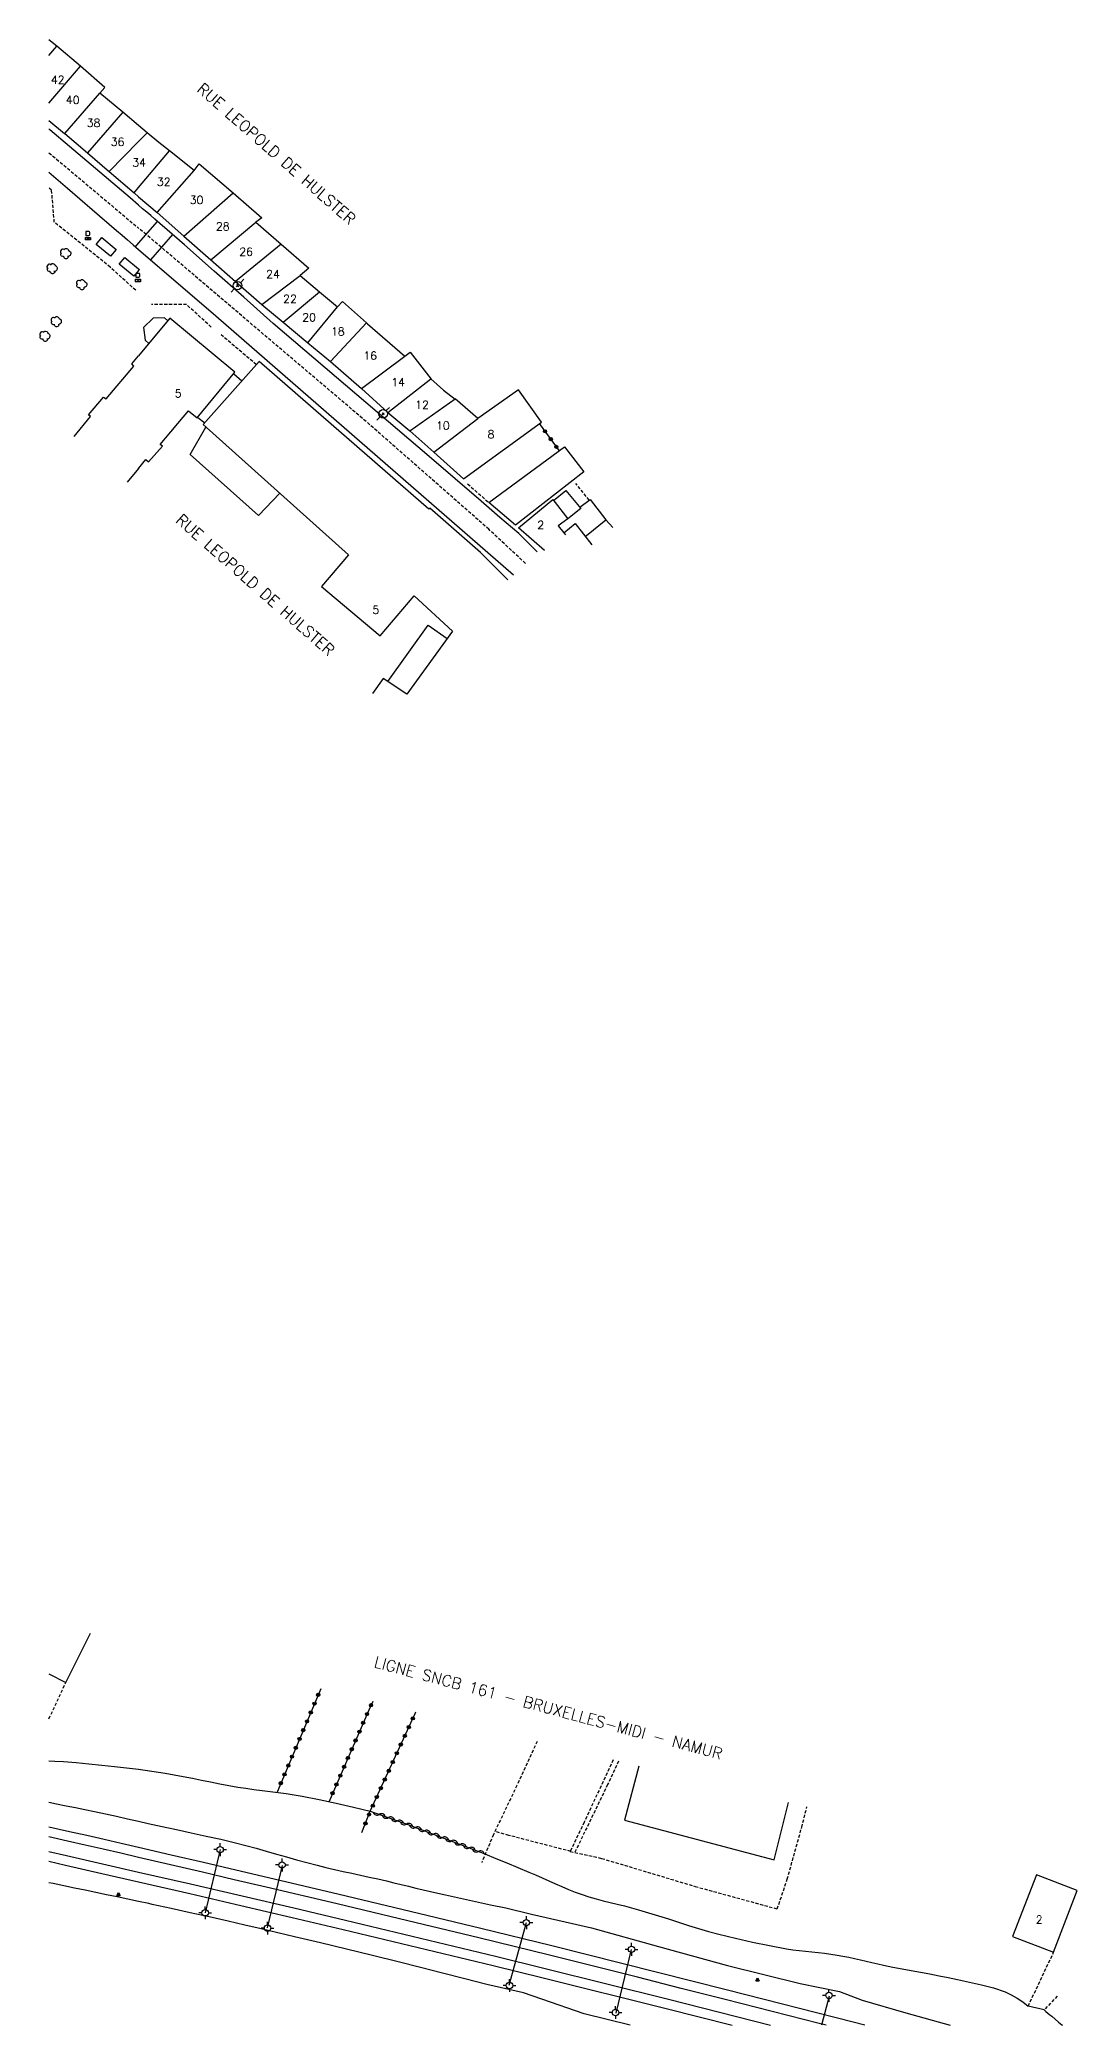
# Model space of a CAD drawing. Header units: millimetres. Extents: x 183999 to 184718, y 129000 to 129978.
# Drawn here: x 183998.6 to 184160.6, y 129000 to 129310.1 of the extents above; entities that cross this region are included whole.
import ezdxf
from ezdxf.enums import TextEntityAlignment as Align

# ---------------------------------------------------------------- set-up
doc = ezdxf.new("R2010")
doc.units = ezdxf.units.MM
doc.linetypes.add('DASHED', pattern=[0.75, 0.5, -0.25])
doc.layers.get('0').update_dxf_attribs({"linetype": 'CONTINUOUS'})
for name, color, linetype in [('W0001', 6, 'DASHED'), ('W0014', 7, 'CONTINUOUS'), ('W0020', 2, 'CONTINUOUS'), ('W0101', 7, 'CONTINUOUS'), ('W0104', 1, 'CONTINUOUS'), ('W0112', 1, 'DASHED'), ('W0120', 7, 'CONTINUOUS'), ('W0211', 2, 'CONTINUOUS'), ('W0214', 2, 'CONTINUOUS'), ('W0300', 7, 'CONTINUOUS'), ('W0310', 3, 'CONTINUOUS'), ('W0323', 7, 'CONTINUOUS'), ('W0438', 7, 'CONTINUOUS'), ('W0473', 7, 'CONTINUOUS'), ('W0610', 7, 'CONTINUOUS'), ('W0611', 7, 'CONTINUOUS'), ('W0700', 7, 'CONTINUOUS'), ('W0850', 7, 'CONTINUOUS'), ('W0989', 7, 'CONTINUOUS'), ('W0991', 7, 'CONTINUOUS'), ('W1102', 7, 'CONTINUOUS')]:
    doc.layers.add(name, color=color, linetype=linetype)
doc.styles.get("Standard").update_dxf_attribs({"font": 'romans.shx', "width": 0.85})

# ---------------------------------------------------------------- blocks, each defined once
blk = doc.blocks.new('T610')
for p, q in [((-0.500001, 0), (-1.000002, 0)), ((0, 0.500001), (0, 1.000002)), ((0.500001, 0), (1.000002, 0)), ((0, -0.500001), (0, -1.000002))]:
    blk.add_line(p, q)
blk.add_ellipse((0, 0), major_axis=(-0.353554, 0.353554), ratio=1, start_param=3.926990817, end_param=10.2101761242)
blk = doc.blocks.new('T850')
for p, q in [((-0.25, -0.15), (0, 0.32)), ((0, 0.32), (0.25, -0.15)), ((-0.25, -0.15), (0.25, -0.15))]:
    blk.add_line(p, q)
for major_axis in [(-0.106, 0.106), (-0.0354, 0.0354), (-0.0236, 0.0236)]:
    blk.add_ellipse((0, 0), major_axis=major_axis, ratio=1, start_param=3.926991, end_param=10.210176)
blk = doc.blocks.new('T438')
for p, q in [((-0.4, 0.2), (0.4, 0.2)), ((-0.4, -0.2), (-0.4, 0.2)), ((0.15, 1.1), (-0.3, 1.1)), ((-0.3, 1.1), (-0.3, 0.5)), ((-0.3, 0.5), (0.15, 0.5)), ((0.3, 0.65), (0.3, 0.95)), ((0.4, 0.2), (0.4, -0.2))]:
    blk.add_line(p, q)
at = {"flags": 128}
for points in [[(-0.4, -0.2), (0.4, 0.2)], [(0.4, -0.2), (-0.4, -0.2)]]:
    blk.add_lwpolyline(points, dxfattribs=at)
for centre, major_axis, start_param, end_param in [((0.15, 0.95), (0.106, -0.106), 0.785398, 2.356194), ((0.15, 0.65), (0.106, 0.106), 3.926991, 5.497787)]:
    blk.add_ellipse(centre, major_axis=major_axis, ratio=1, start_param=start_param, end_param=end_param)
blk = doc.blocks.new('T300')
for p, q in [((-0.8, 0.51), (-0.86, 0.34)), ((-0.86, 0.34), (-0.86, 0.17)), ((-0.86, 0.17), (-0.74, 0.06)), ((-0.69, 0.63), (-0.8, 0.51)), ((-0.8, -0.06), (-0.74, 0.06)), ((-0.74, 0.06), (-0.69, 0.11)), ((-0.57, 0.69), (-0.69, 0.63)), ((-0.46, 0.69), (-0.57, 0.69)), ((-0.29, 0.63), (-0.46, 0.69)), ((-0.29, 0.63), (-0.17, 0.74)), ((-0.23, 0.57), (-0.29, 0.63)), ((-0.17, 0.74), (-0.06, 0.8)), ((-0.06, 0.8), (0.06, 0.8)), ((0.06, 0.8), (0.23, 0.74)), ((0.23, 0.74), (0.34, 0.63)), ((0.34, 0.63), (0.4, 0.51)), ((0.46, 0.46), (0.34, 0.46)), ((0.4, 0.51), (0.4, 0.46)), ((0.57, 0.4), (0.46, 0.46)), ((0.57, 0.4), (0.69, 0.29)), ((0.69, 0.29), (0.74, 0.17)), ((0.74, 0.06), (0.69, -0.17)), ((0.74, 0.17), (0.74, 0.06)), ((-0.8, -0.17), (-0.8, -0.06)), ((-0.8, -0.23), (-0.8, -0.17)), ((-0.74, -0.34), (-0.8, -0.23)), ((-0.69, -0.4), (-0.74, -0.34)), ((-0.51, -0.46), (-0.69, -0.4)), ((-0.4, -0.46), (-0.51, -0.46)), ((-0.4, -0.46), (-0.34, -0.46)), ((-0.34, -0.46), (-0.34, -0.4)), ((-0.34, -0.51), (-0.34, -0.46)), ((-0.29, -0.63), (-0.34, -0.51)), ((-0.17, -0.74), (-0.29, -0.63)), ((-0.06, -0.8), (-0.17, -0.74)), ((0.06, -0.8), (-0.06, -0.8)), ((0.17, -0.74), (0.06, -0.8)), ((0.23, -0.69), (0.17, -0.74)), ((0.29, -0.46), (0.23, -0.46)), ((0.29, -0.63), (0.23, -0.69)), ((0.46, -0.4), (0.29, -0.46)), ((0.34, -0.51), (0.29, -0.63)), ((0.34, -0.51), (0.34, -0.46)), ((0.57, -0.34), (0.46, -0.4)), ((0.63, -0.29), (0.57, -0.34)), ((0.69, -0.17), (0.63, -0.29))]:
    blk.add_line(p, q)
blk = doc.blocks.new('T473')
for p, q in [((-0.166667, 0.166667), (0.166667, -0.166667)), ((-0.166667, -0.166667), (0.166667, 0.166667)), ((0.500001, 0.500001), (1.000002, 1.000002)), ((-1.000002, -1.000002), (-0.500001, -0.500001))]:
    blk.add_line(p, q)
blk.add_ellipse((0, 0), major_axis=(0.471405, 0.471405), ratio=1, start_param=5.4977871438, end_param=11.780972451)
blk = doc.blocks.new('t323o')
at = {"color": 0, "linetype": 'Continuous'}
for radius in [0.25, 0.15]:
    blk.add_circle((0, 0), radius, dxfattribs=at)
blk = doc.blocks.new('t310o')
at = {"color": 0, "linetype": 'Continuous'}
for centre, start, end in [((-0.5, 0.38), 216.8699, 323.1304), ((0.5, -0.37), 36.8699, 143.1303)]:
    blk.add_arc(centre, 0.625, start, end, dxfattribs=at)

msp = doc.modelspace()

# ---------------------------------------------------------------- linework, layer by layer
at = {"layer": 'W0001'}
for points in [[(184000, 129292.46), (184014, 129280.69)], [(184074.4, 129228.32), (184074.4, 129228.32), (184068.69, 129233.65), (184049.52, 129250.5), (184015.2, 129279.68), (184014, 129280.69)]]:
    msp.add_lwpolyline(points, dxfattribs=at)
at = {"layer": 'W0014'}
for points in [[(184014, 129284.28), (184012.66, 129285.43), (184011.31, 129286.57), (184009.96, 129287.71), (184008.61, 129288.85), (184007.27, 129289.99), (184005.92, 129291.14), (184004.57, 129292.28), (184003.22, 129293.42), (184000.14, 129296.05), (184000, 129296.17)], [(184000, 129289.43), (184002.9, 129286.93), (184006.74, 129283.62), (184010.57, 129280.32), (184011.43, 129279.58), (184012.28, 129278.84), (184013.14, 129278.1), (184014, 129277.36)], [(184035, 129265.81), (184030.41, 129269.91), (184025.8, 129273.99), (184021.17, 129278.06), (184016.53, 129282.1), (184015.9, 129282.65), (184015.26, 129283.19), (184014.63, 129283.73), (184014, 129284.28)], [(184014, 129277.36), (184026.05, 129266.98)], [(184026.05, 129266.98), (184072.56, 129226.52)], [(184076.25, 129230.12), (184076.25, 129230.12), (184073.38, 129232.98), (184070.43, 129235.52), (184067.48, 129238.06), (184059.37, 129245.02), (184051.26, 129251.96), (184043.14, 129258.89), (184035, 129265.81)]]:
    msp.add_lwpolyline(points, dxfattribs=at)
at = {"layer": 'W0020'}
for points in [[(184014, 129278.32), (184016.96, 129281.72)], [(184013.52, 129277.78), (184014, 129278.32)], [(184019.27, 129279.68), (184015.86, 129275.76)]]:
    msp.add_lwpolyline(points, dxfattribs=at)
at = {"layer": 'W0101'}
for points in [[(184001.22, 129309.1), (184000, 129310.12)], [(184004.94, 129305.97), (184001.22, 129309.1)], [(184007.93, 129301.79), (184008.71, 129302.67), (184004.94, 129305.97)], [(184011.51, 129298.83), (184007.93, 129301.79)], [(184000, 129297.5), (184002.44, 129295.45), (184002.48, 129295.49)], [(184014, 129296.72), (184011.51, 129298.83)], [(184015.33, 129295.59), (184014, 129296.72)], [(184002.48, 129295.49), (184006.01, 129292.47)], [(184018.8, 129292.75), (184017.16, 129294.05), (184015.33, 129295.59)], [(184006.01, 129292.47), (184009.47, 129289.51), (184009.42, 129289.55)], [(184022.66, 129289.7), (184018.8, 129292.75)], [(184022.66, 129289.7), (184023.48, 129290.75), (184028.74, 129286.19)], [(184009.42, 129289.55), (184013.29, 129286.21)], [(184013.29, 129286.21), (184014, 129285.6)], [(184014, 129285.6), (184016.88, 129283.12)], [(184028.74, 129286.19), (184033.23, 129282.29), (184032.3, 129281.63)], [(184016.88, 129283.12), (184021.05, 129279.43)], [(184032.3, 129281.63), (184036.25, 129278.2)], [(184021.05, 129279.43), (184025.26, 129275.72)], [(184036.25, 129278.2), (184040.58, 129274.45), (184039.24, 129273.28)], [(184025.26, 129275.72), (184025.25, 129275.77), (184029.12, 129272.38)], [(184029.12, 129272.38), (184033.22, 129268.79)], [(184039.24, 129273.28), (184042.26, 129270.75)], [(184033.22, 129268.79), (184036.58, 129265.99)], [(184042.26, 129270.75), (184045.08, 129268.38)], [(184045.08, 129268.38), (184045.86, 129269.26), (184049.56, 129265.91)], [(184014, 129243.15), (184015.15, 129244.55), (184015.55, 129244.19), (184017.75, 129246.64), (184017.35, 129246.9), (184021.79, 129252.15), (184023.12, 129251.05), (184029.05, 129258.19), (184018.89, 129266.63), (184014, 129260.74)], [(184036.58, 129265.99), (184040.43, 129262.78)], [(184049.56, 129265.91), (184049.74, 129265.74), (184055.58, 129260.71)], [(184040.43, 129262.78), (184043.96, 129259.86)], [(184003.91, 129248.17), (184006.5, 129251.26), (184006.16, 129251.53), (184008.53, 129254.27), (184008.92, 129254.01), (184013.26, 129259.12), (184012.96, 129259.49), (184014, 129260.74)], [(184032.82, 129259.85), (184024.08, 129250), (184046.78, 129229.68), (184042.58, 129224.7), (184051.71, 129217.01), (184057.03, 129223.24), (184063.04, 129217.76), (184055.91, 129207.91), (184052.21, 129210.33), (184050.52, 129207.99)], [(184071.66, 129225.76), (184067.39, 129230.03), (184059.49, 129236.94), (184059.34, 129236.79), (184032.82, 129259.85)], [(184043.96, 129259.86), (184048.8, 129255.65)], [(184055.58, 129260.71), (184056.38, 129261.32), (184059.68, 129257.12), (184059.63, 129257.16)], [(184059.63, 129257.16), (184061.61, 129255.38), (184063.42, 129253.97), (184063.42, 129254.01)], [(184048.8, 129255.65), (184052.9, 129251.92)], [(184066.95, 129250.94), (184063.42, 129254.01)], [(184064.74, 129241.55), (184076.92, 129250.4), (184073.34, 129255.44), (184066.95, 129250.94)], [(184052.9, 129251.92), (184056.34, 129249.04)], [(184056.34, 129249.04), (184060.11, 129245.68)], [(184060.11, 129245.68), (184064.74, 129241.55)], [(184014, 129243.15), (184012.23, 129241)], [(184073.34, 129233.89), (184078.68, 129238.31), (184081.05, 129235.27), (184079.52, 129234.19), (184080.38, 129233.12)], [(184080.38, 129233.12), (184082.15, 129234.56), (184084.77, 129231.25)], [(184083.74, 129232.56), (184083.92, 129232.69), (184086.98, 129235.15), (184088.06, 129233.93)], [(184077.39, 129230.35), (184073.34, 129233.89)], [(184092.13, 129040.48), (184089.9, 129032.02), (184113.26, 129025.84), (184115.5, 129034.81)]]:
    msp.add_lwpolyline(points, dxfattribs=at)
msp.add_lwpolyline([(184156.88, 129011.41), (184160.58, 129021.03), (184154.19, 129023.49), (184150.49, 129013.87)], close=True, dxfattribs=at)
at = {"layer": 'W0104'}
for points in [[(184008.23, 129279.21), (184010.47, 129277.38), (184009.59, 129276.29), (184007.35, 129278.12)], [(184083.52, 129242.64), (184072.87, 129234.29), (184068.7, 129237.82), (184080.48, 129246.52)]]:
    msp.add_lwpolyline(points, close=True, dxfattribs=at)
for points in [[(184014, 129274.1), (184013.25, 129273.19), (184010.96, 129275.06), (184011.83, 129276.12), (184014, 129274.34)], [(184014, 129274.34), (184014.12, 129274.24), (184014, 129274.1)], [(184018.54, 129266.21), (184018.06, 129266.7), (184016.27, 129266.65), (184014.75, 129265.16), (184015.01, 129263.22), (184015.6, 129262.67)], [(184028.85, 129257.94), (184030.14, 129256.83)], [(184023.27, 129251.13), (184024.34, 129250.3)], [(184036.03, 129239.3), (184032.74, 129235.79), (184022.04, 129245.34), (184024.52, 129249.61)], [(184078.79, 129238.17), (184080.69, 129239.74), (184083.08, 129236.88), (184081.05, 129235.27)], [(184082.89, 129237.1), (184084.5, 129238.31), (184086.98, 129235.15)], [(184052.91, 129209.87), (184059.2, 129218.67), (184062.19, 129216.59)], [(184000, 129054.91), (184002.64, 129053.54), (184006.51, 129061.27)]]:
    msp.add_lwpolyline(points, dxfattribs=at)
at = {"layer": 'W0112'}
for points in [[(184009.59, 129274.57), (184000.83, 129281.61), (184000.41, 129286.61), (184000, 129286.94)], [(184013.54, 129270.99), (184009.59, 129274.57)], [(184025.34, 129265.23), (184021.49, 129268.74), (184015.99, 129268.79)], [(184032.39, 129259.36), (184026.89, 129264.02)], [(184065.38, 129240.75), (184068.7, 129237.82)], [(184084.37, 129238.21), (184082.27, 129240.82)], [(184000, 129047.89), (184002.64, 129053.54)], [(184076.24, 129044.34), (184073.07, 129037.47), (184069.4, 129029.78), (184067.58, 129025.43)], [(184088.1, 129041.46), (184083.58, 129031.7), (184081.39, 129027.14), (184081.49, 129027.15), (184071.82, 129029.66)], [(184088.92, 129041.26), (184087.24, 129037.6), (184082.11, 129026.99)], [(184113.73, 129018.18), (184115.29, 129022.81), (184117.55, 129030.94), (184118.35, 129034.11)], [(184071.82, 129029.66), (184069.65, 129030.29)], [(184081.39, 129027.14), (184086.3, 129026.07), (184100.9, 129021.69), (184113.73, 129018.18)], [(184152.92, 129002.99), (184156.88, 129011.41)], [(184157.45, 129004.56), (184155.39, 129002.41)]]:
    msp.add_lwpolyline(points, dxfattribs=at)
at = {"layer": 'W0120'}
msp.add_lwpolyline([(184155.39, 129002.41), (184152.92, 129002.99)], dxfattribs=at)
at = {"layer": 'W0211'}
for points in [[(184000, 129034.84), (184001.19, 129034.6), (184002.66, 129034.3), (184004.14, 129034.01), (184005.62, 129033.7), (184007.1, 129033.39), (184008.82, 129033.02), (184010.55, 129032.64), (184012.28, 129032.26), (184014, 129031.87)], [(184014, 129031.87), (184015.48, 129031.54), (184016.95, 129031.21), (184018.43, 129030.88), (184019.91, 129030.56), (184022.22, 129030.05), (184024.53, 129029.56), (184026.84, 129029.05), (184029.14, 129028.5), (184030.74, 129028.09), (184032.34, 129027.66), (184033.92, 129027.21), (184035.51, 129026.75), (184037.09, 129026.29), (184038.68, 129025.84), (184040.27, 129025.41), (184041.87, 129024.99), (184043.22, 129024.66), (184044.57, 129024.35), (184045.93, 129024.04), (184047.29, 129023.74), (184048.64, 129023.45), (184050, 129023.15), (184051.36, 129022.85), (184052.71, 129022.54), (184053.86, 129022.27), (184055.01, 129022), (184056.16, 129021.72), (184057.3, 129021.44), (184058.45, 129021.17), (184059.6, 129020.89), (184060.75, 129020.62), (184061.9, 129020.36), (184064.25, 129019.83), (184066.6, 129019.31), (184068.96, 129018.81), (184071.32, 129018.32)], [(184014, 129019.34), (184012.33, 129019.69), (184010.66, 129020.04), (184008.99, 129020.39), (184007.33, 129020.73), (184005.66, 129021.08), (184003.99, 129021.42), (184002.32, 129021.77), (184000.65, 129022.12), (184000, 129022.27)], [(184068.37, 129006.39), (184064.92, 129007.28), (184061.47, 129008.16), (184058.01, 129009.03), (184054.55, 129009.9), (184050.5, 129010.9), (184046.45, 129011.88), (184042.4, 129012.86), (184038.34, 129013.82), (184035.75, 129014.44), (184033.16, 129015.05), (184030.58, 129015.65), (184027.98, 129016.24), (184025.02, 129016.92), (184022.05, 129017.58), (184019.07, 129018.24), (184016.1, 129018.89), (184015.57, 129019), (184015.05, 129019.11), (184014.52, 129019.22), (184014, 129019.34)], [(184071.32, 129018.32), (184075.37, 129017.35), (184084.73, 129015.22), (184095.21, 129012.3), (184105.94, 129009.35), (184117.31, 129006.51), (184123.45, 129005.29), (184126.98, 129003.91), (184133.8, 129001.92), (184140.75, 129000)], [(184090.78, 129000), (184083.56, 129001.78), (184076.98, 129004.08), (184074.11, 129005.09), (184068.37, 129006.39)]]:
    msp.add_lwpolyline(points, dxfattribs=at)
at = {"layer": 'W0214'}
for points in [[(184000, 129041.29), (184000.93, 129041.26), (184002.26, 129041.19), (184004.25, 129041.05), (184006.24, 129040.86), (184008.23, 129040.65), (184010.22, 129040.43), (184011.16, 129040.32), (184012.11, 129040.21), (184013.05, 129040.1), (184014, 129039.98)], [(184014, 129039.98), (184015.03, 129039.84), (184016.06, 129039.7), (184017.09, 129039.55), (184018.12, 129039.39), (184019.55, 129039.14), (184020.97, 129038.88), (184022.39, 129038.6), (184023.81, 129038.3), (184025.24, 129038.01), (184026.66, 129037.73), (184028.08, 129037.46), (184029.51, 129037.21), (184030.76, 129037.01), (184032.01, 129036.83), (184033.27, 129036.67), (184034.52, 129036.52), (184035.78, 129036.36), (184037.03, 129036.19), (184038.29, 129036), (184039.53, 129035.79), (184042.21, 129035.28), (184044.87, 129034.71), (184047.53, 129034.09), (184050.17, 129033.42)], [(184068.04, 129026.76), (184069.77, 129026.06), (184071.51, 129025.36), (184073.24, 129024.65), (184074.96, 129023.94), (184076, 129023.5), (184077.03, 129023.04), (184078.05, 129022.58), (184079.08, 129022.11), (184080.11, 129021.66), (184081.14, 129021.22), (184082.19, 129020.8), (184083.25, 129020.42), (184084.33, 129020.06), (184085.43, 129019.74), (184086.53, 129019.45), (184087.63, 129019.17), (184088.74, 129018.91), (184089.85, 129018.64), (184090.95, 129018.35), (184092.05, 129018.05), (184093.62, 129017.59), (184095.19, 129017.11), (184096.75, 129016.61), (184098.31, 129016.11), (184099.87, 129015.61), (184101.44, 129015.13), (184103.01, 129014.67), (184104.6, 129014.24), (184107.23, 129013.59), (184109.87, 129012.99), (184112.52, 129012.44), (184115.19, 129011.96), (184116.17, 129011.8), (184117.16, 129011.67), (184118.15, 129011.56), (184119.13, 129011.46), (184120.12, 129011.36), (184121.11, 129011.25), (184122.1, 129011.12), (184123.08, 129010.97), (184123.99, 129010.8), (184124.9, 129010.62), (184125.81, 129010.42), (184126.71, 129010.21), (184127.62, 129010), (184128.52, 129009.79), (184129.42, 129009.58), (184130.33, 129009.39), (184131.77, 129009.1), (184133.22, 129008.83), (184134.66, 129008.56), (184136.11, 129008.3), (184137.55, 129008.03), (184138.99, 129007.75), (184140.43, 129007.46), (184141.87, 129007.14), (184143.74, 129006.74), (184145.63, 129006.34), (184147.51, 129005.85), (184149.33, 129005.2), (184150.28, 129004.74), (184151.21, 129004.22), (184152.09, 129003.64), (184152.92, 129002.99)], [(184155.39, 129002.41), (184155.69, 129002.15), (184155.99, 129001.9), (184156.29, 129001.65), (184156.59, 129001.4), (184157.12, 129000.96), (184157.65, 129000.51), (184158.19, 129000.07), (184158.3, 129000)]]:
    msp.add_lwpolyline(points, dxfattribs=at)
at = {"layer": 'W0310'}
msp.add_lwpolyline([(184050.17, 129033.42), (184056.02, 129031.36), (184063.17, 129028.67), (184068.04, 129026.76)], dxfattribs=at)
at = {"layer": 'W0323'}
for points in [[(184079.71, 129245.89), (184076.59, 129250.16)], [(184042.44, 129052.54), (184035.61, 129036.43)], [(184050.55, 129050.57), (184049.94, 129049.24), (184043.7, 129034.86)], [(184048.87, 129030.13), (184050.17, 129033.42), (184057.18, 129048.72), (184057.28, 129048.94)]]:
    msp.add_lwpolyline(points, dxfattribs=at)
at = {"layer": 'W0611'}
for points in [[(184026.72, 129027.43), (184024.39, 129017.57)], [(184034.13, 129015.24), (184036.47, 129024.98)], [(184071.86, 129006.27), (184074.55, 129016.03)], [(184090.93, 129011.86), (184088.54, 129001.89)], [(184121.82, 129004.56), (184120.64, 129000)]]:
    msp.add_lwpolyline(points, dxfattribs=at)
at = {"layer": 'W0700'}
for points in [[(184014, 129027.76), (184011.3, 129028.38), (184008.6, 129029), (184005.9, 129029.62), (184003.2, 129030.23), (184000, 129030.96)], [(184014, 129026.22), (184011.22, 129026.86), (184008.44, 129027.5), (184005.65, 129028.14), (184002.87, 129028.77), (184000, 129029.42)], [(184000, 129027.15), (184002.72, 129026.52), (184008.36, 129025.24), (184014, 129023.94)], [(184078.52, 129012.41), (184067.46, 129015.1), (184056.4, 129017.77), (184045.33, 129020.41), (184034.26, 129023.03), (184029.2, 129024.22), (184024.13, 129025.41), (184019.07, 129026.59), (184014, 129027.76)], [(184000, 129025.61), (184002.56, 129025.02), (184008.28, 129023.72), (184014, 129022.4)], [(184078.17, 129010.96), (184067.11, 129013.64), (184056.05, 129016.31), (184044.99, 129018.95), (184033.91, 129021.57), (184028.94, 129022.74), (184023.96, 129023.91), (184018.98, 129025.07), (184014, 129026.22)], [(184014, 129023.94), (184022.08, 129022.08), (184030.16, 129020.21), (184038.23, 129018.33), (184046.3, 129016.43), (184054.11, 129014.57), (184061.91, 129012.69), (184069.71, 129010.79), (184077.51, 129008.87)], [(184014, 129022.4), (184021.99, 129020.56), (184029.98, 129018.71), (184037.97, 129016.85), (184045.95, 129014.97), (184053.76, 129013.11), (184061.56, 129011.23), (184069.36, 129009.33), (184077.15, 129007.41)], [(184121.35, 129000), (184120.29, 129000.27), (184115.4, 129001.53), (184110.5, 129002.78), (184105.6, 129004.02), (184098.74, 129005.76), (184091.88, 129007.5), (184085.02, 129009.23), (184078.16, 129010.96)], [(184127.4, 129000), (184125.56, 129000.47), (184105.97, 129005.48), (184078.52, 129012.41)], [(184077.51, 129008.87), (184096.75, 129004.09), (184112.7, 129000)], [(184077.15, 129007.41), (184096.38, 129002.64), (184106.67, 129000)]]:
    msp.add_lwpolyline(points, dxfattribs=at)
at = {"layer": 'W1102'}
for points in [[(184000, 129307.68), (184001.22, 129309.1)], [(184000, 129300.21), (184004.94, 129305.97)], [(184002.48, 129295.49), (184007.93, 129301.79)], [(184011.51, 129298.83), (184006.01, 129292.47)], [(184009.42, 129289.55), (184014, 129294.23)], [(184014, 129294.23), (184015.33, 129295.59)], [(184014, 129287.06), (184018.8, 129292.75)], [(184013.29, 129286.21), (184014, 129287.06)], [(184016.88, 129283.12), (184022.66, 129289.7)], [(184021.05, 129279.43), (184028.74, 129286.19)], [(184025.26, 129275.72), (184032.3, 129281.63)], [(184036.25, 129278.2), (184029.12, 129272.38)], [(184033.22, 129268.79), (184039.24, 129273.28)], [(184036.58, 129265.99), (184042.26, 129270.75)], [(184040.43, 129262.78), (184045.08, 129268.38)], [(184043.96, 129259.86), (184049.56, 129265.91)], [(184048.8, 129255.65), (184055.58, 129260.71)], [(184052.9, 129251.92), (184059.63, 129257.16)], [(184056.34, 129249.04), (184063.42, 129254.01)], [(184060.11, 129245.68), (184066.95, 129250.94)], [(184080.38, 129233.12), (184080.66, 129232.78)]]:
    msp.add_lwpolyline(points, dxfattribs=at)

# ---------------------------------------------------------------- block references
at = {"layer": 'W0300'}
for p in [(184000.55, 129274.36), (184002.66, 129276.71), (184005.16, 129271.85), (184001.19, 129266.07), (183999.41, 129263.79)]:
    msp.add_blockref('T300', p, dxfattribs=at)
at = {"layer": 'W0310'}
for p, rotation in [((184051.58, 129032.93), 340.5814666383456), ((184053, 129032.43), 340.5814666383456), ((184054.41, 129031.93), 340.5814666383456), ((184055.82, 129031.43), 340.5814666383456), ((184057.23, 129030.9), 339.3614504596948), ((184058.63, 129030.38), 339.3614504596948), ((184060.04, 129029.85), 339.3614504596948), ((184061.44, 129029.32), 339.3614504596948), ((184062.84, 129028.79), 339.3614504596948), ((184064.24, 129028.25), 338.5956372515463), ((184065.64, 129027.7), 338.5956372515463), ((184067.04, 129027.15), 338.5956372515463)]:
    msp.add_blockref('t310o', p, dxfattribs=dict(at, rotation=rotation))
at = {"layer": 'W0323'}
for p, rotation in [((184077.47, 129248.95), 126.1474384721165), ((184078.36, 129247.74), 126.1474384721165), ((184079.24, 129246.53), 126.1474384721165), ((184042.05, 129051.62), 247.0126002615928), ((184040.88, 129048.86), 247.0126002615928), ((184041.47, 129050.24), 247.0126002615928), ((184049.67, 129048.62), 246.5345220095276), ((184050.28, 129049.99), 245.2499507305472), ((184056.82, 129047.94), 65.36895578481717), ((184039.13, 129044.72), 247.0126002615928), ((184039.71, 129046.1), 247.0126002615928), ((184040.3, 129047.48), 247.0126002615928), ((184048.48, 129045.87), 246.5345220095276), ((184049.07, 129047.25), 246.5345220095276), ((184055.57, 129045.21), 65.36895578481717), ((184056.19, 129046.57), 65.36895578481717), ((184037.95, 129041.96), 247.0126002615928), ((184038.54, 129043.34), 247.0126002615928), ((184046.68, 129041.74), 246.5345220095276), ((184047.28, 129043.12), 246.5345220095276), ((184047.88, 129044.49), 246.5345220095276), ((184054.32, 129042.48), 65.36895578481717), ((184054.94, 129043.84), 65.36895578481717), ((184036.78, 129039.19), 247.0126002615928), ((184037.37, 129040.57), 247.0126002615928), ((184045.49, 129038.99), 246.5345220095276), ((184046.09, 129040.37), 246.5345220095276), ((184053.07, 129039.75), 65.36895578481717), ((184053.69, 129041.12), 65.36895578481717), ((184036.2, 129037.81), 247.0126002615928), ((184044.29, 129036.24), 246.5345220095276), ((184044.89, 129037.61), 246.5345220095276), ((184051.19, 129035.66), 65.36895578481717), ((184051.82, 129037.03), 65.36895578481717), ((184052.44, 129038.39), 65.36895578481717), ((184049.97, 129032.92), 68.57165164903712), ((184050.57, 129034.3), 65.36895578481717), ((184049.42, 129031.53), 68.57165164903712)]:
    msp.add_blockref('t323o', p, dxfattribs=dict(at, rotation=rotation))
at = {"layer": 'W0438'}
for p in [(184006.08, 129279.05), (184013.89, 129272.53)]:
    msp.add_blockref('T438', p, dxfattribs=at)
at = {"layer": 'W0473'}
for p in [(184029.44, 129271.71), (184052.18, 129251.69)]:
    msp.add_blockref('T473', p, dxfattribs=at)
at = {"layer": 'W0610'}
for p in [(184026.72, 129027.43), (184036.4, 129025.04), (184024.39, 129017.57), (184074.55, 129016.03), (184034.14, 129015.18), (184090.98, 129011.86), (184071.92, 129006.21), (184121.81, 129004.66), (184088.48, 129001.99)]:
    msp.add_blockref('T610', p, dxfattribs=at)
at = {"layer": 'W0850'}
for p in [(184010.85, 129020.41), (184110.66, 129007.1)]:
    msp.add_blockref('T850', p, dxfattribs=at)

# ---------------------------------------------------------------- texts
at = {"layer": 'W0989'}
for p in [(184035.54, 129292.3), (184032.23, 129224.98)]:
    msp.add_text('RUE LEOPOLD DE HULSTER', height=1.75, rotation=318.6405, dxfattribs=at).set_placement(p, align=Align.MIDDLE_CENTER)
msp.add_text('LIGNE SNCB 161 - BRUXELLES-MIDI - NAMUR', height=1.75, rotation=345.0665, dxfattribs=at).set_placement((184050.85, 129056.83), align=Align.MIDDLE_LEFT)
at = {"layer": 'W0991'}
for s, p in [('42', (184001.38, 129303.87)), ('40', (184003.71, 129300.71)), ('38', (184006.97, 129297.13)), ('36', (184010.71, 129294.17)), ('34', (184014.08, 129290.94)), ('32', (184017.92, 129287.93)), ('30', (184023.05, 129285.09)), ('28', (184027.14, 129280.96)), ('26', (184030.79, 129277.01)), ('24', (184034.99, 129273.5)), ('22', (184037.64, 129269.64)), ('20', (184040.62, 129266.76)), ('18', (184045.11, 129264.56)), ('16', (184050.16, 129260.78)), ('14', (184054.52, 129256.62)), ('5', (184020.16, 129254.89)), ('12', (184058.26, 129253.1)), ('10', (184061.51, 129249.85)), ('8', (184069.03, 129248.5)), ('2', (184076.79, 129234.33)), ('5', (184051.03, 129221.08)), ('2', (184154.62, 129016.51))]:
    msp.add_text(s, height=1.25, dxfattribs=at).set_placement(p, align=Align.MIDDLE_CENTER)

doc.saveas('drawing.dxf')
